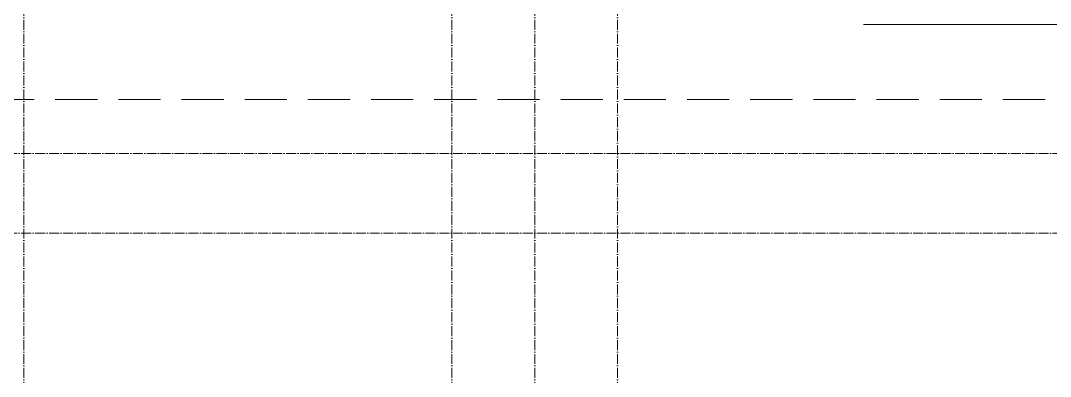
# Model space of a CAD drawing. Header units: millimetres. Extents: x -20144 to 122974, y -38328 to 48263.
# Drawn here: x 1451 to 16976, y 15739 to 21107 of the extents above; entities that cross this region are included whole.
import ezdxf

# ---------------------------------------------------------------- set-up
doc = ezdxf.new("R2010")
doc.units = ezdxf.units.MM
doc.linetypes.add('Grid Line', pattern=[4.2, 3, -0.6, 0, -0.6])
doc.linetypes.add('HIDDEN2', pattern=[4.7625, 3.175, -1.5875])
for name, color, linetype, lineweight in [('CHU', 181, 'Continuous', 5), ('KI-HIEU-1', 151, 'Continuous', 9), ('TRUC', 225, 'Continuous', 5)]:
    doc.layers.add(name, color=color, linetype=linetype, lineweight=lineweight)
doc.styles.add('TA1', font='arial_0.ttf')
doc.dimstyles.new('D_200_KTx2', dxfattribs={"dimtxt": 400, "dimasz": 300, "dimexe": 300, "dimexo": 300, "dimgap": 160, "dimtad": 1, "dimdec": 0, "dimzin": 9, "dimtxsty": 'TA1', "dimblk": 'ARCHTICK', "dimcen": 1, "dimdle": 300, "dimclrd": 256, "dimclre": 256, "dimclrt": 7, "dimadec": 0, "dimazin": 0, "dimtfac": 1, "dimtdec": 0, "dimtix": 1, "dimtmove": 1, "dimatfit": 3, "dimldrblk": 'ARCHTICK', "dimfxl": 0, "dimtolj": 1, "dimtzin": 0, "dimlwd": -1, "dimlwe": -1, "dimarcsym": 0})

# ---------------------------------------------------------------- blocks, each defined once
blk = doc.blocks.new('_ArchTick')
at = {"color": 0, "const_width": 0.15}
blk.add_lwpolyline([(-0.5, -0.5), (0.5, 0.5)], dxfattribs=at)

msp = doc.modelspace()

# ---------------------------------------------------------------- linework, layer by layer
at = {"layer": 'KI-HIEU-1', "linetype": 'HIDDEN2', "ltscale": 200}
msp.add_line((-17077.5, 19919), (42102.5, 19919), dxfattribs=at)
at = {"layer": 'TRUC', "linetype": 'Grid Line', "ltscale": 50}
for p, q in [((1500.5, 43599.9), (1500.5, -7167.6)), ((7950.5, 43599.9), (7950.5, -4500.1)), ((9200.5, 43599.9), (9200.5, -7167.6)), ((10450.5, 43599.9), (10450.5, -4500.1)), ((43000.5, 19099.9), (-12092.4, 19099.9)), ((43000.5, 17899.9), (-14407, 17899.9))]:
    msp.add_line(p, q, dxfattribs=at)

# ---------------------------------------------------------------- leaders
at = {"layer": 'CHU'}
msp.add_leader([(24550.5, 21050), (14157.8, 21050)], dimstyle='D_200_KTx2', override={"dimtad": 0, "dimarcsym": 2}, dxfattribs=at)

doc.saveas('drawing.dxf')
